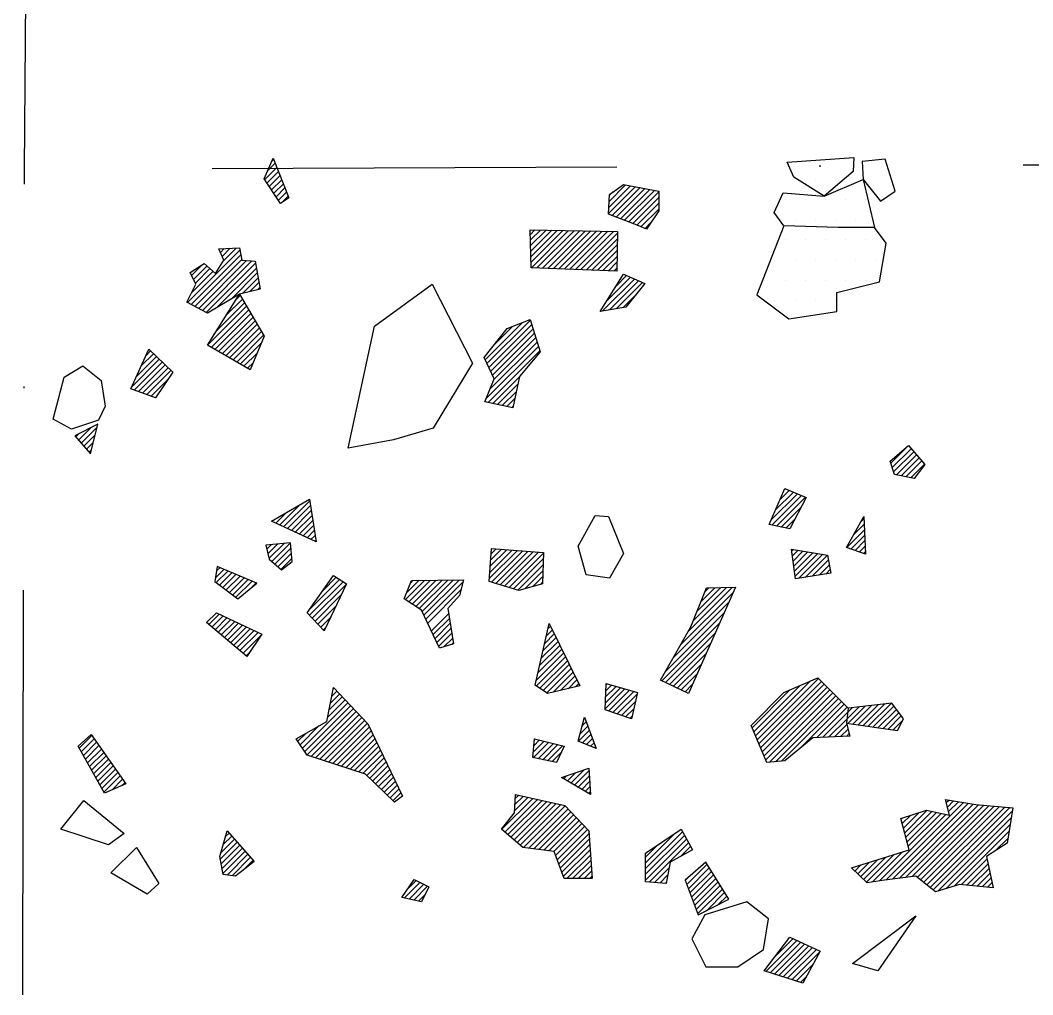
# Model space of a CAD drawing. Header units: metres. Extents: x 200 to 338, y -1902 to -1600.
# Drawn here: x 199.6 to 262.2, y -1900.4 to -1840.2 of the extents above; entities that cross this region are included whole.
import ezdxf

# ---------------------------------------------------------------- set-up
doc = ezdxf.new("R2010")
doc.units = ezdxf.units.M
doc.header["$LTSCALE"] = 25
doc.header["$MEASUREMENT"] = 0
doc.linetypes.add('STRICHPUNKTX2', pattern=[2, 1, -0.5, 0, -0.5])
doc.layers.get('0').update_dxf_attribs({"linetype": 'CONTINUOUS'})
for name, color, linetype in [('GRABUNGSGRENZE', 3, 'STRICHPUNKTX2'), ('KNOCHEN', 2, 'CONTINUOUS'), ('KNOCHENSCHRAFF', 2, 'CONTINUOUS'), ('STEINE', 4, 'CONTINUOUS'), ('STEINESCHRAFF', 4, 'CONTINUOUS')]:
    doc.layers.add(name, color=color, linetype=linetype)

# ---------------------------------------------------------------- blocks, each defined once
blk = doc.blocks.new('*X7')
at = {"color": 0}
for p, q in [((248.83, -1802.486), (249.341, -1801.975)), ((248.988, -1802.682), (249.833, -1801.837)), ((249.146, -1802.878), (250.247, -1801.777)), ((249.303, -1803.074), (250.381, -1801.996)), ((248.673, -1802.291), (248.85, -1802.114)), ((249.461, -1803.27), (250.516, -1802.215)), ((249.619, -1803.466), (250.65, -1802.434)), ((249.776, -1803.662), (250.785, -1802.653)), ((249.934, -1803.858), (250.919, -1802.872)), ((250.092, -1804.054), (251.054, -1803.091)), ((250.249, -1804.249), (251.188, -1803.311)), ((250.472, -1804.38), (251.323, -1803.53)), ((250.705, -1804.501), (251.457, -1803.749)), ((272.57, -1806.324), (275.02, -1803.874)), ((272.737, -1806.511), (275.352, -1803.896)), ((272.904, -1806.697), (275.667, -1803.934)), ((250.937, -1804.623), (251.592, -1803.968)), ((251.169, -1804.744), (251.786, -1804.127)), ((251.401, -1804.865), (251.98, -1804.286)), ((251.633, -1804.987), (252.175, -1804.445)), ((262.525, -1805.408), (263.806, -1804.127)), ((262.603, -1805.684), (264.078, -1804.209)), ((262.631, -1804.949), (263.394, -1804.186)), ((262.737, -1804.489), (262.981, -1804.245)), ((262.809, -1805.832), (264.331, -1804.31)), ((263.014, -1805.98), (264.583, -1804.411)), ((263.219, -1806.129), (264.836, -1804.512)), ((272.403, -1806.138), (274.174, -1804.367)), ((273.349, -1806.605), (275.749, -1804.206)), ((273.958, -1806.35), (275.831, -1804.478)), ((251.866, -1805.108), (252.369, -1804.604)), ((252.098, -1805.229), (252.564, -1804.763)), ((252.33, -1805.351), (252.662, -1805.018)), ((263.483, -1806.218), (265.088, -1804.613)), ((272.236, -1805.951), (273.03, -1805.157)), ((274.567, -1806.094), (275.912, -1804.75)), ((275.176, -1805.839), (275.994, -1805.021)), ((275.785, -1805.584), (276.075, -1805.293)), ((251.002, -1807.74), (251.323, -1807.418)), ((251.042, -1808.053), (251.998, -1807.097)), ((251.082, -1808.366), (252.271, -1807.178)), ((251.123, -1808.679), (252.51, -1807.292)), ((251.163, -1808.992), (252.75, -1807.406)), ((251.765, -1808.744), (252.99, -1807.52)), ((265.537, -1807.346), (265.558, -1807.325)), ((265.565, -1807.672), (265.925, -1807.312)), ((265.592, -1807.998), (266.291, -1807.299)), ((265.62, -1808.324), (266.658, -1807.286)), ((265.647, -1808.65), (266.987, -1807.311)), ((265.675, -1808.976), (267.136, -1807.515)), ((252.478, -1808.385), (253.159, -1807.703)), ((252.848, -1808.368), (253.248, -1807.969)), ((253.218, -1808.351), (253.336, -1808.234)), ((265.702, -1809.302), (267.286, -1807.719)), ((265.73, -1809.628), (267.436, -1807.922)), ((265.758, -1809.954), (267.586, -1808.126)), ((265.47, -1811.656), (268.185, -1808.941)), ((265.785, -1810.28), (267.736, -1808.33)), ((265.813, -1810.606), (267.885, -1808.534)), ((265.84, -1810.932), (268.035, -1808.737)), ((275.725, -1811.301), (278.398, -1808.628)), ((275.78, -1811.599), (278.796, -1808.584)), ((276.028, -1811.705), (279.107, -1808.625)), ((276.781, -1809.891), (278, -1808.672)), ((252.87, -1811.882), (255.536, -1809.216)), ((253.01, -1811.388), (255.108, -1809.291)), ((253.112, -1811.993), (255.881, -1809.224)), ((253.355, -1812.104), (255.945, -1809.514)), ((265.091, -1812.388), (268.335, -1809.145)), ((265.333, -1812.5), (268.485, -1809.349)), ((265.598, -1812.589), (268.635, -1809.552)), ((276.277, -1811.81), (279.02, -1809.066)), ((276.525, -1811.915), (278.933, -1809.506)), ((253.597, -1812.215), (256.01, -1809.803)), ((253.84, -1812.326), (256.074, -1810.092)), ((265.863, -1812.677), (268.784, -1809.756)), ((266.128, -1812.765), (268.934, -1809.96)), ((267.432, -1811.816), (269.084, -1810.163)), ((276.774, -1812.02), (278.846, -1809.947)), ((254.073, -1812.447), (256.138, -1810.381)), ((254.268, -1812.605), (256.203, -1810.671)), ((267.828, -1811.773), (269.234, -1810.367)), ((268.224, -1811.731), (269.384, -1810.571)), ((277.022, -1812.125), (278.759, -1810.388)), ((277.27, -1812.23), (278.672, -1810.828)), ((254.463, -1812.764), (256.267, -1810.96)), ((254.658, -1812.922), (256.331, -1811.249)), ((277.519, -1812.335), (278.585, -1811.269)), ((254.857, -1813.077), (256.395, -1811.538)), ((255.226, -1813.061), (256.46, -1811.828)), ((255.595, -1813.046), (256.588, -1812.052)), ((267.281, -1815.502), (270.863, -1811.92)), ((267.469, -1815.667), (271.205, -1811.931)), ((267.674, -1815.816), (271.548, -1811.943)), ((267.879, -1815.965), (271.89, -1811.954)), ((269.716, -1812.714), (270.52, -1811.909)), ((277.767, -1812.44), (278.498, -1811.709)), ((255.964, -1813.031), (256.741, -1812.253)), ((256.333, -1813.015), (256.894, -1812.454)), ((256.702, -1813), (257.047, -1812.654)), ((278.016, -1812.545), (278.411, -1812.15)), ((278.264, -1812.651), (278.324, -1812.59)), ((257.071, -1812.984), (257.2, -1812.855)), ((245.007, -1815.856), (247.286, -1813.576)), ((245.252, -1815.965), (247.571, -1813.645)), ((245.496, -1816.073), (247.793, -1813.776)), ((245.741, -1816.182), (248.016, -1813.907)), ((245.993, -1814.516), (246.95, -1813.559)), ((246.376, -1813.78), (246.614, -1813.541)), ((263.771, -1814.063), (263.918, -1813.915)), ((268.083, -1816.114), (270.854, -1813.343)), ((244.35, -1814.745), (244.87, -1814.225)), ((244.413, -1815.035), (245.091, -1814.357)), ((244.511, -1814.23), (244.649, -1814.092)), ((244.539, -1815.263), (245.312, -1814.49)), ((245.986, -1816.291), (248.239, -1814.038)), ((246.219, -1816.412), (248.461, -1814.169)), ((246.373, -1816.611), (248.684, -1814.3)), ((246.528, -1816.81), (248.906, -1814.431)), ((246.683, -1817.008), (249.129, -1814.562)), ((263.801, -1814.386), (264.226, -1813.961)), ((263.831, -1814.709), (264.534, -1814.006)), ((263.861, -1815.032), (264.842, -1814.052)), ((263.892, -1815.356), (265.138, -1814.109)), ((264.256, -1815.345), (265.28, -1814.321)), ((264.963, -1814.991), (265.421, -1814.534)), ((272.057, -1816.029), (273.783, -1814.303)), ((272.155, -1816.285), (274.172, -1814.268)), ((272.391, -1816.402), (274.56, -1814.234)), ((272.627, -1816.52), (274.948, -1814.199)), ((272.906, -1816.595), (275.336, -1814.164)), ((272.976, -1814.756), (273.395, -1814.338)), ((273.243, -1816.611), (275.724, -1814.13)), ((273.58, -1816.628), (276.113, -1814.095)), ((273.917, -1816.644), (276.354, -1814.207)), ((274.254, -1816.661), (276.593, -1814.322)), ((274.591, -1816.677), (276.831, -1814.437)), ((274.928, -1816.694), (277.069, -1814.552)), ((244.666, -1815.49), (245.533, -1814.622)), ((244.792, -1815.717), (245.754, -1814.755)), ((275.265, -1816.71), (277.308, -1814.667)), ((275.603, -1816.726), (277.546, -1814.783)), ((246.837, -1817.207), (248.799, -1815.246)), ((268.288, -1816.263), (269.181, -1815.369)), ((275.94, -1816.743), (277.457, -1815.226)), ((276.277, -1816.759), (277.28, -1815.756)), ((276.367, -1818.791), (279.508, -1815.649)), ((246.941, -1817.457), (248.525, -1815.873)), ((247, -1817.752), (248.755, -1815.997)), ((247.454, -1817.651), (248.985, -1816.12)), ((248.006, -1817.453), (249.076, -1816.383)), ((276.614, -1816.776), (277.103, -1816.287)), ((276.629, -1818.882), (279.572, -1815.938)), ((276.891, -1818.973), (279.637, -1816.228)), ((248.557, -1817.255), (249.032, -1816.781)), ((264.772, -1818.011), (265.827, -1816.956)), ((264.787, -1817.643), (265.548, -1816.882)), ((264.801, -1817.275), (265.268, -1816.808)), ((264.815, -1816.908), (264.989, -1816.734)), ((264.999, -1818.137), (266.107, -1817.03)), ((276.454, -1818.35), (278.263, -1816.54)), ((277.154, -1819.065), (279.701, -1816.517)), ((277.416, -1819.156), (279.765, -1816.806)), ((277.678, -1819.247), (279.921, -1817.004)), ((260.902, -1818.699), (261.902, -1817.699)), ((260.916, -1818.332), (261.662, -1817.586)), ((260.929, -1817.965), (261.422, -1817.472)), ((260.943, -1817.598), (261.183, -1817.358)), ((265.228, -1818.262), (266.386, -1817.104)), ((265.456, -1818.387), (266.593, -1817.25)), ((265.685, -1818.512), (266.693, -1817.504)), ((276.609, -1817.842), (277.173, -1817.277)), ((277.94, -1819.338), (280.116, -1817.163)), ((278.203, -1819.429), (280.311, -1817.321)), ((278.465, -1819.521), (280.506, -1817.479)), ((278.721, -1819.618), (280.721, -1817.618)), ((254.219, -1820.079), (255.971, -1818.326)), ((260.834, -1820.535), (263.1, -1818.269)), ((260.848, -1820.168), (262.86, -1818.155)), ((260.861, -1819.8), (262.62, -1818.041)), ((260.875, -1819.433), (262.381, -1817.927)), ((260.888, -1819.066), (262.141, -1817.813)), ((265.913, -1818.637), (266.792, -1817.758)), ((266.142, -1818.762), (266.892, -1818.013)), ((266.37, -1818.887), (266.991, -1818.267)), ((278.958, -1819.735), (280.953, -1817.739)), ((279.194, -1819.852), (281.186, -1817.861)), ((279.431, -1819.969), (281.418, -1817.982)), ((279.667, -1820.086), (281.651, -1818.103)), ((279.904, -1820.203), (281.883, -1818.224)), ((253.913, -1818.617), (254.073, -1818.457)), ((253.974, -1818.91), (254.454, -1818.429)), ((254.035, -1819.202), (254.836, -1818.402)), ((254.096, -1819.494), (255.217, -1818.374)), ((254.157, -1819.787), (255.599, -1818.346)), ((254.28, -1820.371), (256.064, -1818.588)), ((254.345, -1820.66), (256.156, -1818.849)), ((260.807, -1821.269), (263.579, -1818.497)), ((260.82, -1820.902), (263.339, -1818.383)), ((261.032, -1821.398), (263.819, -1818.611)), ((261.349, -1821.434), (264.058, -1818.725)), ((266.599, -1819.012), (267.091, -1818.521)), ((266.828, -1819.137), (267.19, -1818.775)), ((280.141, -1820.32), (282.116, -1818.345)), ((280.377, -1820.437), (282.348, -1818.466)), ((280.614, -1820.554), (282.581, -1818.587)), ((280.85, -1820.671), (282.813, -1818.708)), ((281.087, -1820.788), (283.045, -1818.83)), ((281.323, -1820.905), (283.278, -1818.951)), ((254.685, -1820.674), (256.249, -1819.11)), ((255.025, -1820.687), (256.341, -1819.371)), ((261.667, -1821.47), (263.978, -1819.159)), ((267.056, -1819.263), (267.29, -1819.029)), ((267.285, -1819.388), (267.389, -1819.283)), ((281.56, -1821.022), (283.51, -1819.072)), ((281.796, -1821.139), (283.743, -1819.193)), ((282.033, -1821.256), (283.975, -1819.314)), ((282.269, -1821.373), (284.208, -1819.435)), ((282.506, -1821.49), (284.448, -1819.548)), ((255.364, -1820.701), (256.434, -1819.632)), ((255.704, -1820.715), (256.526, -1819.893)), ((256.044, -1820.729), (256.619, -1820.154)), ((261.985, -1821.506), (263.895, -1819.595)), ((262.302, -1821.541), (263.812, -1820.031)), ((282.742, -1821.607), (284.69, -1819.66)), ((282.979, -1821.724), (284.931, -1819.773)), ((283.216, -1821.841), (285.172, -1819.885)), ((283.452, -1821.958), (285.413, -1819.998)), ((283.701, -1822.063), (285.654, -1820.11)), ((245.37, -1820.796), (245.436, -1820.73)), ((256.383, -1820.743), (256.711, -1820.415)), ((256.723, -1820.757), (256.804, -1820.676)), ((262.62, -1821.577), (263.73, -1820.468)), ((283.954, -1822.164), (285.895, -1820.223)), ((284.206, -1822.265), (286.136, -1820.335)), ((284.459, -1822.366), (286.377, -1820.448)), ((284.712, -1822.467), (286.618, -1820.56)), ((284.964, -1822.568), (286.859, -1820.673)), ((285.217, -1822.669), (287.1, -1820.785)), ((245.445, -1821.075), (245.646, -1820.873)), ((245.52, -1821.353), (245.857, -1821.016)), ((245.595, -1821.631), (246.067, -1821.159)), ((245.671, -1821.91), (246.278, -1821.302)), ((245.746, -1822.188), (246.488, -1821.446)), ((262.937, -1821.613), (263.647, -1820.904)), ((263.255, -1821.649), (263.564, -1821.34)), ((285.469, -1822.77), (287.335, -1820.904)), ((285.722, -1822.871), (287.555, -1821.037)), ((285.974, -1822.972), (287.775, -1821.171)), ((286.227, -1823.073), (287.995, -1821.304)), ((286.479, -1823.174), (288.216, -1821.437)), ((245.821, -1822.466), (246.699, -1821.589)), ((245.99, -1822.65), (246.909, -1821.732)), ((246.195, -1822.799), (247.12, -1821.875)), ((246.4, -1822.948), (247.33, -1822.018)), ((286.732, -1823.275), (288.436, -1821.571)), ((286.984, -1823.376), (288.656, -1821.704)), ((287.237, -1823.477), (288.876, -1821.837)), ((287.49, -1823.578), (289.097, -1821.971)), ((246.605, -1823.096), (247.541, -1822.161)), ((246.81, -1823.245), (247.751, -1822.304)), ((247.015, -1823.393), (247.961, -1822.447)), ((247.22, -1823.542), (248.172, -1822.59)), ((267.953, -1824.729), (269.97, -1822.712)), ((272.837, -1823.028), (273.61, -1822.255)), ((272.841, -1822.67), (273.364, -1822.147)), ((273.082, -1823.136), (273.856, -1822.362)), ((273.316, -1823.256), (274.102, -1822.47)), ((273.548, -1823.377), (274.348, -1822.577)), ((273.78, -1823.499), (274.594, -1822.685)), ((247.425, -1823.691), (248.382, -1822.733)), ((247.63, -1823.839), (248.593, -1822.877)), ((247.835, -1823.988), (248.803, -1823.02)), ((248.579, -1823.597), (249.014, -1823.163)), ((267.019, -1822.836), (267.058, -1822.797)), ((267.072, -1823.135), (267.411, -1822.797)), ((267.126, -1823.435), (267.765, -1822.797)), ((267.18, -1823.735), (268.118, -1822.797)), ((267.234, -1824.035), (268.472, -1822.797)), ((267.288, -1824.334), (268.847, -1822.774)), ((267.341, -1824.634), (269.228, -1822.747)), ((267.565, -1824.764), (269.609, -1822.72)), ((268.341, -1824.695), (270.073, -1822.963)), ((268.729, -1824.66), (270.177, -1823.213)), ((274.012, -1823.62), (274.84, -1822.793)), ((274.244, -1823.742), (275.086, -1822.9)), ((274.476, -1823.863), (275.332, -1823.008)), ((274.709, -1823.984), (275.578, -1823.115)), ((274.941, -1824.106), (275.824, -1823.223)), ((275.173, -1824.227), (276.07, -1823.331)), ((269.118, -1824.626), (270.28, -1823.463)), ((275.405, -1824.349), (276.315, -1823.438)), ((275.637, -1824.47), (276.472, -1823.635)), ((253.933, -1825.668), (255.098, -1824.503)), ((253.933, -1825.314), (254.72, -1824.527)), ((253.933, -1824.961), (254.342, -1824.552)), ((253.933, -1824.607), (253.964, -1824.576)), ((254.135, -1825.819), (255.476, -1824.478)), ((254.457, -1825.851), (255.854, -1824.454)), ((254.779, -1825.883), (256.232, -1824.43)), ((255.101, -1825.914), (256.61, -1824.405)), ((255.423, -1825.946), (256.988, -1824.381)), ((269.506, -1824.591), (269.915, -1824.181)), ((275.869, -1824.591), (276.459, -1824.002)), ((276.101, -1824.713), (276.445, -1824.369)), ((255.745, -1825.978), (257.08, -1824.642)), ((256.067, -1826.009), (257.07, -1825.006)), ((271.139, -1826.847), (273.262, -1824.724)), ((271.212, -1826.42), (272.849, -1824.783)), ((271.297, -1827.042), (273.674, -1824.665)), ((271.456, -1827.237), (273.975, -1824.718)), ((271.614, -1827.433), (274.088, -1824.959)), ((271.767, -1825.511), (272.437, -1824.842)), ((271.772, -1827.628), (274.201, -1825.199)), ((276.333, -1824.834), (276.432, -1824.736)), ((256.389, -1826.041), (257.059, -1825.371)), ((256.711, -1826.072), (257.048, -1825.735)), ((271.93, -1827.823), (274.314, -1825.439)), ((272.089, -1828.018), (274.427, -1825.68)), ((257.032, -1826.104), (257.038, -1826.099)), ((261.428, -1827.366), (262.791, -1826.002)), ((261.591, -1827.556), (263.177, -1825.97)), ((261.755, -1827.746), (263.458, -1826.042)), ((261.919, -1827.935), (263.598, -1826.256)), ((272.247, -1828.214), (274.54, -1825.92)), ((272.405, -1828.409), (274.654, -1826.161)), ((272.564, -1828.604), (274.767, -1826.401)), ((262.083, -1828.125), (263.738, -1826.469)), ((262.246, -1828.315), (263.878, -1826.683)), ((262.41, -1828.505), (264.018, -1826.896)), ((272.722, -1828.799), (274.88, -1826.641)), ((272.88, -1828.995), (274.993, -1826.882)), ((261.264, -1827.176), (261.285, -1827.155)), ((262.574, -1828.695), (264.159, -1827.11)), ((262.738, -1828.884), (264.299, -1827.323)), ((262.901, -1829.074), (264.439, -1827.537)), ((273.039, -1829.19), (275.106, -1827.122)), ((273.197, -1829.385), (275.239, -1827.343)), ((273.355, -1829.58), (275.386, -1827.55)), ((263.065, -1829.264), (264.579, -1827.75)), ((263.229, -1829.454), (264.719, -1827.964)), ((263.393, -1829.644), (264.859, -1828.177)), ((273.514, -1829.776), (275.533, -1827.756)), ((273.672, -1829.971), (275.68, -1827.963)), ((273.83, -1830.166), (275.827, -1828.169)), ((252.356, -1828.66), (252.407, -1828.609)), ((252.356, -1829.013), (252.7, -1828.669)), ((252.356, -1829.367), (252.993, -1828.729)), ((252.356, -1829.72), (253.287, -1828.789)), ((252.356, -1830.074), (253.58, -1828.849)), ((252.356, -1830.427), (253.873, -1828.91)), ((262.974, -1831.123), (265.279, -1828.817)), ((263.199, -1830.545), (265.139, -1828.604)), ((263.424, -1829.966), (264.999, -1828.391)), ((273.989, -1830.361), (275.974, -1828.376)), ((274.235, -1830.469), (276.121, -1828.582)), ((274.619, -1830.438), (276.268, -1828.789)), ((252.356, -1830.781), (254.167, -1828.97)), ((252.356, -1831.134), (254.266, -1829.224)), ((262.85, -1831.6), (265.419, -1829.031)), ((263.203, -1831.6), (265.502, -1829.301)), ((275.003, -1830.408), (276.415, -1828.995)), ((275.387, -1830.377), (276.562, -1829.202)), ((275.771, -1830.347), (276.709, -1829.408)), ((252.356, -1831.488), (254.084, -1829.76)), ((263.557, -1831.6), (265.302, -1829.855)), ((276.155, -1830.316), (276.856, -1829.615)), ((276.539, -1830.286), (277.003, -1829.821)), ((276.923, -1830.255), (277.15, -1830.028)), ((252.356, -1831.842), (253.902, -1830.296)), ((252.78, -1831.771), (253.72, -1830.831)), ((263.91, -1831.6), (265.102, -1830.409)), ((253.298, -1831.606), (253.537, -1831.367)), ((264.264, -1831.6), (264.901, -1830.963)), ((264.618, -1831.6), (264.701, -1831.517)), ((273.705, -1835.24), (274.419, -1834.527)), ((273.882, -1835.417), (274.599, -1834.7)), ((274.059, -1835.594), (274.779, -1834.874)), ((274.236, -1835.771), (274.959, -1835.047)), ((274.413, -1835.948), (275.139, -1835.221)), ((292.431, -1835.253), (292.634, -1835.05)), ((292.555, -1835.483), (293.087, -1834.951)), ((292.679, -1835.713), (293.54, -1834.852)), ((292.931, -1835.814), (293.988, -1834.757)), ((293.229, -1835.87), (294.224, -1834.875)), ((293.527, -1835.926), (294.459, -1834.993)), ((293.824, -1835.981), (294.695, -1835.111)), ((274.589, -1836.124), (275.319, -1835.394)), ((274.766, -1836.301), (275.499, -1835.568)), ((275.504, -1835.917), (275.679, -1835.742)), ((279.94, -1835.37), (279.998, -1835.312)), ((280.115, -1835.549), (280.363, -1835.301)), ((280.289, -1835.728), (280.727, -1835.29)), ((280.463, -1835.907), (281.091, -1835.28)), ((280.638, -1836.086), (281.455, -1835.269)), ((280.812, -1836.265), (281.715, -1835.362)), ((280.987, -1836.445), (281.892, -1835.539)), ((281.161, -1836.624), (282.069, -1835.716)), ((294.122, -1836.037), (294.931, -1835.229)), ((294.562, -1835.951), (295.166, -1835.346)), ((295.387, -1835.479), (295.402, -1835.464)), ((281.336, -1836.803), (282.246, -1835.893)), ((281.51, -1836.982), (282.422, -1836.069)), ((282.203, -1836.642), (282.599, -1836.246)), ((282.488, -1836.711), (282.776, -1836.423)), ((281.684, -1837.161), (281.847, -1836.999)), ((282.773, -1836.779), (282.953, -1836.6)), ((283.059, -1836.848), (283.13, -1836.777)), ((279.316, -1854.025), (286.964, -1846.377)), ((286.116, -1846.872), (286.752, -1846.236)), ((279.441, -1854.253), (287.176, -1846.518)), ((279.567, -1854.482), (287.388, -1846.66)), ((279.768, -1854.634), (287.601, -1846.801)), ((280.053, -1854.702), (287.813, -1846.943)), ((270.917, -1848.636), (272.119, -1847.433)), ((271.002, -1848.197), (271.813, -1847.386)), ((271.066, -1848.84), (272.426, -1847.481)), ((271.244, -1849.016), (272.732, -1847.528)), ((271.538, -1849.075), (273.038, -1847.575)), ((271.833, -1849.134), (273.345, -1847.622)), ((272.128, -1849.193), (273.651, -1847.669)), ((272.422, -1849.252), (273.958, -1847.716)), ((280.339, -1854.77), (287.417, -1847.691)), ((272.717, -1849.311), (274.264, -1847.763)), ((273.011, -1849.37), (274.57, -1847.811)), ((273.306, -1849.429), (274.877, -1847.858)), ((273.601, -1849.487), (275.183, -1847.905)), ((273.895, -1849.546), (275.49, -1847.952)), ((274.19, -1849.605), (275.796, -1847.999)), ((274.485, -1849.664), (276.103, -1848.046)), ((274.779, -1849.723), (276.367, -1848.135)), ((289.651, -1849.347), (290.827, -1848.171)), ((289.946, -1849.406), (291.416, -1847.935)), ((290.308, -1849.397), (291.77, -1847.935)), ((290.67, -1849.389), (292.123, -1847.935)), ((291.031, -1849.381), (292.477, -1847.935)), ((291.393, -1849.373), (292.831, -1847.935)), ((291.755, -1849.364), (293.184, -1847.935)), ((292.078, -1849.394), (293.484, -1847.989)), ((292.358, -1849.468), (293.749, -1848.077)), ((292.638, -1849.542), (294.014, -1848.166)), ((292.918, -1849.615), (294.279, -1848.254)), ((293.198, -1849.689), (294.544, -1848.343)), ((275.074, -1849.782), (276.284, -1848.571)), ((289.319, -1848.972), (289.376, -1848.915)), ((289.485, -1849.159), (290.102, -1848.543)), ((293.478, -1849.763), (294.81, -1848.431)), ((293.758, -1849.836), (295.026, -1848.568)), ((294.101, -1849.847), (295.114, -1848.834)), ((269.428, -1851.185), (271.009, -1849.604)), ((269.505, -1850.754), (270.767, -1849.493)), ((269.583, -1850.323), (270.524, -1849.382)), ((269.661, -1849.892), (270.282, -1849.271)), ((269.738, -1849.461), (270.039, -1849.16)), ((275.368, -1849.841), (276.202, -1849.007)), ((275.663, -1849.9), (276.119, -1849.444)), ((279.191, -1853.797), (283.567, -1849.42)), ((280.624, -1854.838), (286.304, -1849.158)), ((294.494, -1849.808), (295.203, -1849.099)), ((294.886, -1849.768), (295.291, -1849.364)), ((269.363, -1851.604), (271.252, -1849.715)), ((269.607, -1851.713), (271.494, -1849.826)), ((269.851, -1851.823), (271.737, -1849.937)), ((270.095, -1851.932), (271.979, -1850.048)), ((270.339, -1852.042), (272.222, -1850.159)), ((275.958, -1849.959), (276.037, -1849.88)), ((295.279, -1849.729), (295.379, -1849.629)), ((270.583, -1852.151), (272.464, -1850.27)), ((270.827, -1852.261), (272.707, -1850.381)), ((271.072, -1852.37), (272.949, -1850.492)), ((271.316, -1852.479), (273.192, -1850.604)), ((271.56, -1852.589), (273.434, -1850.715)), ((271.804, -1852.698), (273.677, -1850.826)), ((278.439, -1852.427), (280.125, -1850.741)), ((278.564, -1852.656), (280.559, -1850.661)), ((278.69, -1852.884), (280.993, -1850.581)), ((278.815, -1853.112), (281.427, -1850.5)), ((278.94, -1853.34), (281.861, -1850.42)), ((279.065, -1853.569), (282.295, -1850.339)), ((280.91, -1854.906), (285.191, -1850.625)), ((272.048, -1852.808), (273.919, -1850.937)), ((272.292, -1852.917), (274.162, -1851.048)), ((272.556, -1853.007), (274.404, -1851.159)), ((272.821, -1853.095), (274.647, -1851.27)), ((273.087, -1853.183), (274.889, -1851.381)), ((278.314, -1852.199), (279.301, -1851.212)), ((273.352, -1853.272), (275.132, -1851.492)), ((273.617, -1853.36), (275.374, -1851.603)), ((273.882, -1853.449), (275.617, -1851.714)), ((274.147, -1853.537), (275.859, -1851.825)), ((274.413, -1853.625), (276.102, -1851.936)), ((274.678, -1853.714), (276.344, -1852.047)), ((281.196, -1854.974), (284.385, -1851.785)), ((274.943, -1853.802), (276.398, -1852.347)), ((281.481, -1855.042), (283.802, -1852.721)), ((275.208, -1853.89), (276.222, -1852.877)), ((275.473, -1853.979), (276.045, -1853.407)), ((275.738, -1854.067), (275.868, -1853.938)), ((281.767, -1855.11), (281.902, -1854.975)), ((279.093, -1855.663), (279.226, -1855.53)), ((279.244, -1855.865), (279.663, -1855.446)), ((279.396, -1856.067), (280.101, -1855.361)), ((279.59, -1856.226), (280.434, -1855.383)), ((279.837, -1856.332), (280.633, -1855.537)), ((280.085, -1856.439), (280.832, -1855.691)), ((280.332, -1856.545), (281.032, -1855.845)), ((280.636, -1856.594), (281.231, -1855.999)), ((281.344, -1856.24), (281.431, -1856.153))]:
    blk.add_line(p, q, dxfattribs=at)
blk = doc.blocks.new('*X11')
at = {"color": 0}
for p, q in [((215.19, -1848.855), (215.282, -1848.762)), ((214.731, -1850.021), (215.483, -1849.269)), ((214.872, -1850.233), (215.583, -1849.522)), ((214.912, -1849.486), (215.383, -1849.016)), ((215.013, -1850.446), (215.683, -1849.775)), ((215.155, -1850.658), (215.784, -1850.029)), ((215.296, -1850.87), (215.884, -1850.282)), ((215.438, -1851.082), (215.984, -1850.535)), ((215.579, -1851.294), (216.085, -1850.789)), ((215.754, -1851.473), (216.185, -1851.042)), ((231.142, -1853.409), (231.418, -1853.133)), ((231.149, -1853.755), (231.765, -1853.139)), ((231.157, -1854.101), (232.112, -1853.146)), ((231.164, -1854.447), (232.459, -1853.152)), ((231.172, -1854.793), (232.806, -1853.159)), ((231.179, -1855.139), (233.153, -1853.165)), ((231.203, -1855.469), (233.5, -1853.172)), ((231.544, -1855.482), (233.847, -1853.179)), ((231.884, -1855.495), (234.194, -1853.185)), ((232.225, -1855.508), (234.541, -1853.192)), ((232.565, -1855.521), (234.888, -1853.198)), ((232.905, -1855.534), (235.235, -1853.205)), ((233.246, -1855.547), (235.582, -1853.211)), ((233.586, -1855.561), (235.929, -1853.218)), ((233.927, -1855.574), (236.276, -1853.224)), ((234.267, -1855.587), (236.528, -1853.326)), ((234.608, -1855.6), (236.52, -1853.687)), ((209.954, -1857.626), (213.198, -1854.382)), ((211.996, -1854.524), (212.235, -1854.285)), ((212.102, -1854.771), (212.603, -1854.27)), ((212.186, -1855.041), (212.971, -1854.255)), ((234.948, -1855.613), (236.513, -1854.049)), ((235.289, -1855.626), (236.505, -1854.41)), ((210.186, -1857.747), (213.257, -1854.676)), ((210.419, -1857.868), (213.316, -1854.971)), ((210.652, -1857.989), (213.612, -1855.029)), ((210.884, -1858.11), (213.945, -1855.05)), ((211.117, -1858.231), (214.161, -1855.187)), ((235.629, -1855.639), (236.498, -1854.771)), ((235.97, -1855.652), (236.49, -1855.132)), ((210.209, -1855.957), (210.893, -1855.273)), ((210.209, -1857.018), (211.537, -1855.689)), ((210.327, -1856.192), (211.157, -1855.363)), ((210.445, -1856.428), (211.347, -1855.526)), ((211.789, -1857.913), (214.214, -1855.488)), ((212.65, -1857.405), (214.267, -1855.788)), ((236.31, -1855.665), (236.483, -1855.493)), ((213.356, -1857.053), (214.32, -1856.089)), ((213.821, -1856.941), (214.373, -1856.389)), ((214.286, -1856.83), (214.426, -1856.69)), ((211.736, -1859.38), (213.485, -1857.63)), ((212.335, -1858.427), (213.354, -1857.408)), ((212.935, -1857.474), (213.223, -1857.185)), ((211.206, -1860.263), (213.616, -1857.853)), ((211.43, -1860.393), (213.747, -1858.076)), ((211.654, -1860.522), (213.878, -1858.298)), ((211.879, -1860.651), (214.009, -1858.521)), ((212.103, -1860.781), (214.14, -1858.743)), ((212.327, -1860.91), (214.271, -1858.966)), ((228.349, -1861.152), (230.626, -1858.875)), ((228.46, -1861.394), (231.146, -1858.708)), ((228.572, -1861.636), (231.229, -1858.978)), ((212.551, -1861.039), (214.402, -1859.189)), ((212.775, -1861.169), (214.533, -1859.411)), ((228.684, -1861.877), (231.312, -1859.249)), ((228.795, -1862.119), (231.396, -1859.519)), ((228.903, -1860.244), (230.044, -1859.103)), ((213, -1861.298), (214.664, -1859.634)), ((213.224, -1861.427), (214.514, -1860.137)), ((228.646, -1862.976), (231.562, -1860.06)), ((228.875, -1862.393), (231.479, -1859.79)), ((207.1, -1861.541), (207.859, -1860.782)), ((207.399, -1860.888), (207.679, -1860.608)), ((213.448, -1861.557), (214.264, -1860.741)), ((228.418, -1863.558), (231.645, -1860.33)), ((228.527, -1863.802), (231.728, -1860.601)), ((206.502, -1862.846), (208.219, -1861.129)), ((206.672, -1863.029), (208.399, -1861.303)), ((206.801, -1862.193), (208.039, -1860.956)), ((206.931, -1863.124), (208.578, -1861.477)), ((213.672, -1861.686), (214.013, -1861.345)), ((207.189, -1863.219), (208.758, -1861.65)), ((207.448, -1863.314), (208.938, -1861.824)), ((207.707, -1863.409), (208.768, -1862.348)), ((228.82, -1863.863), (230.468, -1862.214)), ((229.113, -1863.923), (230.374, -1862.662)), ((229.406, -1863.983), (230.28, -1863.11)), ((207.966, -1863.504), (208.026, -1863.444)), ((229.699, -1864.044), (230.185, -1863.558)), ((229.993, -1864.104), (230.091, -1864.006)), ((203.064, -1865.931), (203.294, -1865.7)), ((203.227, -1866.121), (204.001, -1865.347)), ((203.391, -1866.31), (204.371, -1865.331)), ((203.555, -1866.5), (204.253, -1865.802)), ((203.719, -1866.69), (204.135, -1866.274)), ((203.883, -1866.879), (204.017, -1866.745)), ((215.653, -1871.372), (216.915, -1870.11)), ((215.895, -1871.484), (217.513, -1869.867)), ((216.137, -1871.596), (217.56, -1870.173)), ((215.412, -1871.261), (216.059, -1870.613)), ((216.378, -1871.708), (217.607, -1870.479)), ((216.62, -1871.82), (217.654, -1870.786)), ((215.17, -1871.149), (215.203, -1871.115)), ((216.862, -1871.932), (217.701, -1871.092)), ((217.103, -1872.044), (217.748, -1871.399)), ((217.345, -1872.156), (217.796, -1871.705)), ((217.587, -1872.267), (217.843, -1872.011)), ((214.86, -1872.872), (215.149, -1872.584)), ((214.928, -1873.159), (215.542, -1872.544)), ((214.995, -1873.445), (215.935, -1872.505)), ((215.168, -1873.626), (216.327, -1872.466)), ((217.828, -1872.379), (217.89, -1872.318)), ((215.357, -1873.79), (216.356, -1872.791)), ((215.547, -1873.954), (216.384, -1873.117)), ((228.604, -1874.685), (230.341, -1872.948)), ((228.633, -1874.302), (230.013, -1872.922)), ((228.662, -1873.92), (229.686, -1872.896)), ((228.69, -1873.538), (229.358, -1872.87)), ((228.719, -1873.156), (229.031, -1872.844)), ((228.74, -1874.903), (230.668, -1872.974)), ((229.011, -1874.985), (230.996, -1873)), ((229.282, -1875.068), (231.324, -1873.026)), ((229.553, -1875.151), (231.651, -1873.052)), ((229.823, -1875.234), (231.949, -1873.108)), ((215.736, -1874.118), (216.412, -1873.442)), ((230.094, -1875.316), (231.94, -1873.471)), ((230.365, -1875.399), (231.93, -1873.834)), ((211.682, -1874.636), (212.207, -1874.112)), ((211.742, -1874.93), (212.456, -1874.216)), ((211.753, -1874.212), (211.957, -1874.008)), ((211.944, -1875.082), (212.706, -1874.32)), ((212.146, -1875.233), (212.955, -1874.424)), ((212.348, -1875.385), (213.205, -1874.528)), ((218.313, -1875.43), (219.139, -1874.604)), ((230.806, -1875.311), (231.921, -1874.197)), ((231.294, -1875.177), (231.911, -1874.56)), ((212.55, -1875.536), (213.455, -1874.632)), ((212.752, -1875.688), (213.704, -1874.736)), ((212.954, -1875.839), (213.954, -1874.84)), ((213.935, -1875.212), (214.203, -1874.944)), ((217.443, -1876.654), (219.356, -1874.74)), ((217.498, -1876.952), (219.574, -1874.876)), ((217.671, -1877.133), (219.782, -1875.022)), ((223.424, -1875.976), (224.606, -1874.794)), ((223.509, -1875.538), (224.247, -1874.799)), ((223.637, -1876.117), (224.966, -1874.788)), ((223.754, -1874.939), (223.888, -1874.805)), ((223.849, -1876.258), (225.325, -1874.782)), ((224.061, -1876.4), (225.684, -1874.777)), ((224.273, -1876.541), (226.043, -1874.771)), ((224.454, -1876.713), (226.403, -1874.765)), ((224.569, -1876.952), (226.762, -1874.759)), ((224.683, -1877.192), (226.976, -1874.899)), ((231.783, -1875.042), (231.902, -1874.923)), ((217.844, -1877.314), (219.464, -1875.693)), ((224.798, -1877.431), (226.85, -1875.378)), ((218.016, -1877.495), (219.146, -1876.365)), ((211.275, -1877.518), (211.92, -1876.873)), ((211.468, -1877.679), (212.16, -1876.987)), ((211.66, -1877.84), (212.4, -1877.1)), ((218.189, -1877.675), (218.828, -1877.037)), ((225.026, -1877.909), (226.096, -1876.839)), ((211.853, -1878.001), (212.64, -1877.214)), ((212.045, -1878.162), (212.881, -1877.327)), ((212.238, -1878.323), (213.121, -1877.441)), ((212.43, -1878.484), (213.361, -1877.554)), ((212.623, -1878.646), (213.601, -1877.668)), ((218.362, -1877.856), (218.51, -1877.708)), ((225.141, -1878.148), (226.146, -1877.143)), ((225.255, -1878.387), (226.195, -1877.447)), ((225.37, -1878.627), (226.245, -1877.751)), ((232.234, -1877.773), (232.388, -1877.619)), ((212.815, -1878.807), (213.841, -1877.781)), ((213.008, -1878.968), (214.081, -1877.895)), ((213.2, -1879.129), (214.321, -1878.008)), ((213.393, -1879.29), (214.503, -1878.18)), ((225.484, -1878.866), (226.294, -1878.055)), ((225.801, -1878.902), (226.344, -1878.359)), ((231.923, -1879.144), (232.735, -1878.332)), ((232.027, -1878.687), (232.619, -1878.095)), ((232.13, -1878.23), (232.503, -1877.857)), ((226.302, -1878.755), (226.393, -1878.663)), ((231.716, -1880.059), (232.966, -1878.808)), ((231.819, -1879.601), (232.851, -1878.57)), ((213.585, -1879.451), (213.796, -1879.241)), ((231.509, -1880.973), (233.198, -1879.283)), ((231.516, -1881.319), (233.314, -1879.521)), ((231.612, -1880.516), (233.082, -1879.046)), ((231.728, -1881.46), (233.43, -1879.759)), ((231.94, -1881.602), (233.545, -1879.997)), ((232.153, -1881.743), (233.661, -1880.235)), ((232.551, -1881.698), (233.777, -1880.472)), ((233.011, -1881.592), (233.893, -1880.71)), ((218.958, -1881.503), (219.005, -1881.455)), ((233.47, -1881.486), (234.008, -1880.948)), ((233.93, -1881.38), (234.124, -1881.186)), ((218.701, -1882.821), (219.523, -1881.998)), ((218.787, -1882.381), (219.351, -1881.817)), ((218.872, -1881.942), (219.178, -1881.636)), ((217.065, -1885.164), (219.869, -1882.36)), ((217.204, -1885.378), (220.041, -1882.541)), ((217.343, -1885.592), (220.214, -1882.722)), ((218.615, -1883.26), (219.696, -1882.179)), ((217.609, -1885.68), (220.387, -1882.902)), ((217.876, -1885.767), (220.559, -1883.083)), ((218.143, -1885.853), (220.732, -1883.264)), ((216.926, -1884.949), (218.103, -1883.772)), ((218.41, -1885.94), (220.905, -1883.445)), ((218.677, -1886.026), (221.077, -1883.626)), ((218.944, -1886.113), (221.203, -1883.854)), ((203.272, -1885.168), (204.055, -1884.385)), ((203.399, -1885.394), (204.201, -1884.593)), ((216.786, -1884.735), (217.286, -1884.236)), ((219.211, -1886.199), (221.317, -1884.093)), ((219.478, -1886.286), (221.431, -1884.333)), ((219.745, -1886.372), (221.546, -1884.572)), ((231.386, -1884.631), (231.43, -1884.587)), ((203.526, -1885.621), (204.346, -1884.801)), ((203.654, -1885.847), (204.492, -1885.008)), ((203.781, -1886.073), (204.638, -1885.216)), ((220.012, -1886.459), (221.66, -1884.811)), ((220.279, -1886.545), (221.774, -1885.05)), ((231.319, -1885.405), (231.996, -1884.728)), ((231.323, -1885.754), (232.279, -1884.799)), ((231.352, -1885.018), (231.713, -1884.658)), ((231.616, -1885.815), (232.562, -1884.87)), ((231.909, -1885.876), (232.844, -1884.94)), ((232.202, -1885.936), (233.127, -1885.011)), ((203.908, -1886.3), (204.783, -1885.424)), ((204.035, -1886.526), (204.929, -1885.632)), ((204.162, -1886.753), (205.074, -1885.84)), ((220.546, -1886.632), (221.888, -1885.29)), ((220.813, -1886.718), (222.003, -1885.529)), ((221.04, -1886.845), (222.117, -1885.768)), ((232.495, -1885.997), (233.031, -1885.461)), ((204.289, -1886.979), (205.22, -1886.048)), ((204.416, -1887.206), (205.366, -1886.256)), ((204.543, -1887.432), (205.511, -1886.464)), ((221.22, -1887.019), (222.231, -1886.008)), ((221.399, -1887.193), (222.345, -1886.247)), ((221.578, -1887.368), (222.46, -1886.486)), ((204.671, -1887.658), (205.657, -1886.672)), ((204.798, -1887.885), (205.802, -1886.88)), ((205.3, -1887.736), (205.948, -1887.088)), ((221.758, -1887.542), (222.574, -1886.726)), ((221.937, -1887.716), (222.688, -1886.965)), ((205.913, -1887.477), (206.093, -1887.296)), ((222.116, -1887.89), (222.802, -1887.204)), ((222.296, -1888.064), (222.916, -1887.444)), ((222.475, -1888.239), (223.031, -1887.683)), ((222.654, -1888.413), (223.145, -1887.922)), ((229.367, -1890.185), (231.285, -1888.268)), ((229.559, -1890.347), (231.575, -1888.331)), ((230.176, -1889.023), (230.994, -1888.205)), ((230.192, -1888.653), (230.703, -1888.142)), ((230.209, -1888.283), (230.413, -1888.079)), ((229.75, -1890.509), (231.866, -1888.394)), ((229.942, -1890.671), (232.156, -1888.457)), ((230.134, -1890.833), (232.447, -1888.52)), ((230.325, -1890.995), (232.738, -1888.583)), ((230.517, -1891.157), (233.028, -1888.646)), ((230.727, -1891.301), (233.3, -1888.727)), ((231.039, -1891.342), (233.471, -1888.91)), ((231.352, -1891.383), (233.642, -1889.093)), ((231.664, -1891.424), (233.813, -1889.275)), ((231.977, -1891.465), (233.984, -1889.458)), ((232.289, -1891.506), (234.155, -1889.641)), ((232.601, -1891.547), (234.326, -1889.823)), ((232.703, -1891.799), (234.496, -1890.006)), ((232.798, -1892.058), (234.667, -1890.189)), ((212.018, -1891.625), (212.86, -1890.783)), ((212.163, -1891.127), (212.693, -1890.596)), ((212.307, -1890.628), (212.527, -1890.409)), ((232.892, -1892.318), (234.761, -1890.448)), ((232.986, -1892.577), (234.784, -1890.779)), ((211.981, -1892.016), (213.027, -1890.969)), ((212.035, -1892.315), (213.193, -1891.156)), ((212.089, -1892.614), (213.36, -1891.343)), ((233.08, -1892.836), (234.807, -1891.11)), ((233.175, -1893.095), (234.83, -1891.44)), ((212.144, -1892.913), (213.527, -1891.53)), ((212.403, -1893.007), (213.693, -1891.717)), ((212.715, -1893.049), (213.86, -1891.904)), ((213.486, -1892.631), (214.027, -1892.091)), ((233.396, -1893.228), (234.853, -1891.771)), ((233.749, -1893.228), (234.875, -1892.102)), ((234.103, -1893.228), (234.898, -1892.432)), ((234.456, -1893.228), (234.921, -1892.763)), ((223.552, -1893.879), (224.088, -1893.343)), ((234.81, -1893.228), (234.944, -1893.094)), ((223.354, -1894.431), (224.324, -1893.461)), ((223.646, -1894.492), (224.56, -1893.579)), ((223.939, -1894.553), (224.796, -1893.696)), ((224.231, -1894.614), (224.646, -1894.2))]:
    blk.add_line(p, q, dxfattribs=at)
blk = doc.blocks.new('*X12')
at = {"color": 0}
for p, q in [((235.972, -1852.115), (237.621, -1850.465)), ((235.987, -1851.746), (237.323, -1850.41)), ((236.003, -1851.377), (237.025, -1850.354)), ((236.018, -1851.008), (236.245, -1850.781)), ((236.194, -1852.245), (237.919, -1850.521)), ((236.451, -1852.342), (238.217, -1850.576)), ((236.708, -1852.439), (238.515, -1850.632)), ((236.964, -1852.537), (238.814, -1850.687)), ((237.221, -1852.634), (239.074, -1850.78)), ((237.477, -1852.731), (239.074, -1851.134)), ((237.734, -1852.828), (239.074, -1851.487)), ((237.984, -1852.931), (239.074, -1851.841)), ((238.229, -1853.04), (238.566, -1852.703)), ((235.6, -1858.143), (237.576, -1856.167)), ((235.851, -1857.538), (237.328, -1856.062)), ((236.022, -1858.075), (237.824, -1856.272)), ((236.434, -1856.603), (237.079, -1855.957)), ((236.443, -1858.007), (238.073, -1856.377)), ((236.865, -1857.939), (237.597, -1857.207)), ((253.414, -1867.553), (254.5, -1866.467)), ((253.498, -1867.822), (254.664, -1866.656)), ((253.582, -1868.092), (254.829, -1866.845)), ((253.759, -1868.268), (254.993, -1867.034)), ((254.052, -1868.329), (255.158, -1867.223)), ((254.345, -1868.39), (255.322, -1867.412)), ((254.637, -1868.451), (255.487, -1867.601)), ((246.016, -1871.061), (247.641, -1869.436)), ((246.054, -1871.377), (247.89, -1869.542)), ((246.285, -1870.439), (247.393, -1869.331)), ((246.554, -1869.817), (247.144, -1869.226)), ((246.822, -1869.195), (246.896, -1869.121)), ((246.348, -1871.436), (248.138, -1869.647)), ((246.643, -1871.495), (247.863, -1870.275)), ((246.938, -1871.554), (247.47, -1871.022)), ((251.121, -1871.967), (251.767, -1871.321)), ((251.558, -1871.176), (251.752, -1870.982)), ((250.685, -1872.757), (251.782, -1871.66)), ((250.935, -1872.86), (251.797, -1871.999)), ((251.198, -1872.951), (251.811, -1872.337)), ((251.46, -1873.042), (251.826, -1872.676)), ((247.282, -1872.977), (247.371, -1872.888)), ((247.326, -1873.288), (247.676, -1872.937)), ((247.369, -1873.598), (247.981, -1872.986)), ((247.412, -1873.909), (248.286, -1873.034)), ((247.455, -1874.219), (248.591, -1873.083)), ((247.498, -1874.529), (248.896, -1873.131)), ((247.707, -1874.674), (249.201, -1873.18)), ((248.129, -1874.605), (249.506, -1873.228)), ((251.722, -1873.134), (251.841, -1873.015)), ((248.552, -1874.536), (249.561, -1873.527)), ((248.974, -1874.468), (249.616, -1873.826)), ((249.396, -1874.399), (249.67, -1874.125)), ((240.887, -1877.958), (243.627, -1875.218)), ((241.211, -1877.281), (243.263, -1875.229)), ((241.451, -1876.687), (242.899, -1875.239)), ((241.691, -1876.094), (242.535, -1875.249)), ((240.42, -1878.779), (243.666, -1875.533)), ((241.931, -1875.501), (242.171, -1875.26)), ((239.953, -1879.599), (243.386, -1876.166)), ((239.486, -1880.42), (243.106, -1876.8)), ((239.258, -1881.002), (242.826, -1877.433)), ((239.498, -1881.115), (242.547, -1878.067)), ((239.739, -1881.228), (242.267, -1878.7)), ((239.979, -1881.341), (241.987, -1879.333)), ((240.22, -1881.454), (241.707, -1879.967)), ((240.46, -1881.567), (241.427, -1880.6)), ((245.151, -1884.654), (248.946, -1880.86)), ((235.769, -1882.723), (236.986, -1881.505)), ((235.781, -1882.358), (236.712, -1881.426)), ((235.792, -1881.993), (236.438, -1881.347)), ((235.804, -1881.628), (236.164, -1881.267)), ((235.815, -1881.263), (235.89, -1881.188)), ((240.7, -1881.681), (241.147, -1881.234)), ((244.941, -1884.157), (247.811, -1881.287)), ((245.046, -1884.406), (248.442, -1881.01)), ((245.256, -1884.903), (249.122, -1881.037)), ((245.361, -1885.152), (249.299, -1881.213)), ((245.466, -1885.4), (249.476, -1881.39)), ((235.977, -1882.868), (237.261, -1881.585)), ((236.241, -1882.958), (237.535, -1881.664)), ((236.504, -1883.049), (237.731, -1881.821)), ((244.836, -1883.909), (247.181, -1881.564)), ((245.571, -1885.649), (249.653, -1881.567)), ((245.676, -1885.897), (249.83, -1881.744)), ((245.888, -1886.039), (250.006, -1881.921)), ((246.277, -1886.004), (250.183, -1882.097)), ((236.767, -1883.139), (237.632, -1882.274)), ((237.03, -1883.23), (237.533, -1882.727)), ((246.666, -1885.968), (250.36, -1882.274)), ((247.859, -1885.129), (250.537, -1882.451)), ((248.826, -1884.515), (250.714, -1882.628)), ((234.481, -1883.304), (234.505, -1883.28)), ((237.293, -1883.32), (237.434, -1883.179)), ((249.196, -1884.499), (250.752, -1882.943)), ((249.566, -1884.482), (250.708, -1883.341)), ((234.212, -1884.28), (234.695, -1883.797)), ((234.346, -1883.792), (234.6, -1883.539)), ((249.936, -1884.466), (250.701, -1883.701)), ((250.306, -1884.449), (250.771, -1883.984)), ((234.108, -1884.738), (234.79, -1884.055)), ((234.359, -1884.84), (234.885, -1884.314)), ((234.61, -1884.943), (234.981, -1884.572)), ((250.676, -1884.433), (250.842, -1884.267)), ((234.861, -1885.046), (235.076, -1884.83)), ((235.111, -1885.148), (235.171, -1885.089)), ((233.65, -1887.317), (234.462, -1886.505)), ((233.208, -1887.052), (233.401, -1886.858)), ((233.429, -1887.184), (233.932, -1886.681)), ((233.871, -1887.449), (234.759, -1886.561)), ((234.092, -1887.582), (234.78, -1886.894)), ((234.313, -1887.714), (234.801, -1887.227)), ((234.534, -1887.847), (234.821, -1887.56)), ((234.755, -1887.98), (234.842, -1887.892)), ((256.834, -1888.528), (256.987, -1888.375)), ((253.105, -1893.318), (257.9, -1888.523)), ((253.512, -1893.264), (258.204, -1888.572)), ((253.919, -1893.211), (258.508, -1888.622)), ((254.267, -1890.388), (255.645, -1889.01)), ((254.326, -1893.157), (258.822, -1888.661)), ((254.733, -1893.104), (259.147, -1888.69)), ((255.044, -1893.147), (259.472, -1888.719)), ((255.241, -1893.303), (259.796, -1888.748)), ((255.438, -1893.459), (260.121, -1888.777)), ((255.636, -1893.615), (260.446, -1888.805)), ((255.833, -1893.772), (260.77, -1888.834)), ((256.907, -1888.808), (257.291, -1888.424)), ((256.981, -1889.088), (257.595, -1888.474)), ((252.693, -1893.376), (256.809, -1889.26)), ((254.046, -1889.548), (254.103, -1889.491)), ((254.12, -1889.828), (254.625, -1889.323)), ((254.193, -1890.108), (255.147, -1889.154)), ((254.341, -1890.668), (255.936, -1889.073)), ((254.414, -1890.948), (256.227, -1889.135)), ((254.488, -1891.228), (256.518, -1889.197)), ((256.03, -1893.928), (260.928, -1889.03)), ((256.313, -1893.998), (260.86, -1889.452)), ((256.826, -1893.839), (260.791, -1889.874)), ((238.261, -1892.605), (240.536, -1890.33)), ((238.261, -1892.252), (240.108, -1890.404)), ((238.261, -1892.959), (240.663, -1890.557)), ((238.261, -1893.312), (240.79, -1890.783)), ((257.339, -1893.68), (260.722, -1890.297)), ((259.857, -1891.516), (260.653, -1890.719)), ((238.261, -1891.898), (239.022, -1891.137)), ((238.478, -1893.449), (240.917, -1891.01)), ((240.424, -1891.857), (241.044, -1891.237)), ((251.551, -1893.104), (252.596, -1892.059)), ((251.733, -1893.276), (253.111, -1891.897)), ((251.914, -1893.448), (253.627, -1891.735)), ((252.281, -1893.435), (254.142, -1891.573)), ((257.776, -1893.596), (259.362, -1892.01)), ((238.805, -1893.475), (239.72, -1892.56)), ((240.805, -1893.597), (242.059, -1892.343)), ((240.903, -1893.853), (242.194, -1892.561)), ((251.006, -1892.588), (251.049, -1892.545)), ((251.188, -1892.76), (251.564, -1892.383)), ((251.369, -1892.932), (252.08, -1892.221)), ((258.098, -1893.627), (259.424, -1892.302)), ((258.421, -1893.659), (259.485, -1892.594)), ((239.133, -1893.501), (239.636, -1892.998)), ((240.708, -1893.34), (240.828, -1893.22)), ((241, -1894.109), (242.33, -1892.779)), ((241.098, -1894.365), (242.466, -1892.997)), ((241.195, -1894.621), (242.601, -1893.215)), ((258.743, -1893.69), (259.547, -1892.886)), ((259.065, -1893.722), (259.608, -1893.179)), ((239.46, -1893.527), (239.552, -1893.436)), ((241.293, -1894.877), (242.737, -1893.433)), ((241.391, -1895.133), (242.872, -1893.651)), ((241.488, -1895.389), (243.008, -1893.869)), ((259.387, -1893.753), (259.67, -1893.471)), ((259.709, -1893.785), (259.731, -1893.763)), ((242.022, -1895.208), (243.144, -1894.087)), ((242.749, -1894.835), (243.279, -1894.305)), ((245.694, -1898.961), (247.61, -1897.045)), ((246.256, -1898.045), (247.368, -1896.933)), ((245.962, -1899.046), (247.852, -1897.156)), ((246.23, -1899.132), (248.095, -1897.267)), ((246.498, -1899.217), (248.337, -1897.379)), ((246.766, -1899.303), (248.579, -1897.49)), ((247.034, -1899.388), (248.822, -1897.601)), ((247.302, -1899.474), (249.025, -1897.751)), ((247.57, -1899.56), (248.613, -1898.517)), ((247.838, -1899.645), (248.201, -1899.283))]:
    blk.add_line(p, q, dxfattribs=at)
blk = doc.blocks.new('*X13')
at = {"color": 0}
for p, q in [((250.708, -1883.341), (251.428, -1882.62)), ((250.752, -1882.943), (251.029, -1882.665)), ((250.778, -1883.624), (251.827, -1882.575)), ((251.086, -1883.669), (252.226, -1882.53)), ((251.395, -1883.714), (252.624, -1882.485)), ((251.704, -1883.759), (253.023, -1882.44)), ((252.013, -1883.803), (253.422, -1882.394)), ((252.321, -1883.848), (253.606, -1882.564)), ((252.63, -1883.893), (253.756, -1882.767)), ((252.939, -1883.938), (253.906, -1882.971)), ((253.248, -1883.983), (254.056, -1883.174)), ((253.556, -1884.027), (254.149, -1883.435))]:
    blk.add_line(p, q, dxfattribs=at)
blk = doc.blocks.new('*X14')
at = {"color": 0}
for p, q in [((250.625, -1848.75), (250.625, -1848.75)), ((248.75, -1850), (248.75, -1850)), ((250, -1850), (250, -1850)), ((246.875, -1851.25), (246.875, -1851.25)), ((248.125, -1851.25), (248.125, -1851.25)), ((249.375, -1851.25), (249.375, -1851.25)), ((250.625, -1851.25), (250.625, -1851.25)), ((251.875, -1851.25), (251.875, -1851.25)), ((247.5, -1852.5), (247.5, -1852.5)), ((248.75, -1852.5), (248.75, -1852.5)), ((250, -1852.5), (250, -1852.5)), ((251.25, -1852.5), (251.25, -1852.5)), ((246.875, -1853.75), (246.875, -1853.75)), ((248.125, -1853.75), (248.125, -1853.75)), ((249.375, -1853.75), (249.375, -1853.75)), ((250.625, -1853.75), (250.625, -1853.75)), ((251.875, -1853.75), (251.875, -1853.75)), ((246.25, -1855), (246.25, -1855)), ((247.5, -1855), (247.5, -1855)), ((248.75, -1855), (248.75, -1855)), ((250, -1855), (250, -1855)), ((251.25, -1855), (251.25, -1855)), ((252.5, -1855), (252.5, -1855)), ((245.625, -1856.25), (245.625, -1856.25)), ((246.875, -1856.25), (246.875, -1856.25)), ((248.125, -1856.25), (248.125, -1856.25)), ((249.375, -1856.25), (249.375, -1856.25)), ((250.625, -1856.25), (250.625, -1856.25)), ((251.875, -1856.25), (251.875, -1856.25)), ((246.25, -1857.5), (246.25, -1857.5)), ((247.5, -1857.5), (247.5, -1857.5)), ((248.75, -1857.5), (248.75, -1857.5)), ((250, -1857.5), (250, -1857.5)), ((254.375, -1896.25), (254.375, -1896.25)), ((252.5, -1897.5), (252.5, -1897.5))]:
    blk.add_line(p, q, dxfattribs=at)

msp = doc.modelspace()

# ---------------------------------------------------------------- linework, layer by layer
at = {"layer": 'GRABUNGSGRENZE', "flags": 128}
msp.add_lwpolyline([(199.789, -1900.404), (199.889, -1849.413), (200.042, -1831.806), (199.629, -1600.26)], dxfattribs=at)
at = {"layer": 'GRABUNGSGRENZE'}
msp.add_lwpolyline([(336.68, -1848.799), (199.889, -1849.413)], dxfattribs=at)
at = {"layer": 'KNOCHEN'}
for points in [[(215.716, -1851.499), (214.698, -1849.973), (215.258, -1848.7), (216.225, -1851.143), (215.716, -1851.499)], [(237.853, -1852.873), (235.97, -1852.16), (236.021, -1850.939), (236.886, -1850.328), (239.074, -1850.735), (239.074, -1851.957), (238.311, -1853.076), (237.853, -1852.873)], [(231.186, -1855.468), (231.135, -1853.127), (236.53, -1853.229), (236.479, -1855.672), (231.186, -1855.468)], [(213.172, -1857.097), (211.187, -1858.268), (209.915, -1857.606), (210.475, -1856.487), (210.118, -1855.774), (210.983, -1855.214), (211.696, -1855.825), (212.205, -1855.011), (211.899, -1854.298), (213.172, -1854.247), (213.324, -1855.011), (214.139, -1855.062), (214.444, -1856.792), (213.172, -1857.097)], [(235.461, -1858.165), (236.886, -1855.875), (238.209, -1856.435), (237.039, -1857.911), (235.461, -1858.165)], [(211.187, -1860.252), (213.172, -1857.097), (214.698, -1859.693), (213.833, -1861.779), (211.187, -1860.252)], [(228.897, -1862.338), (228.286, -1861.015), (229.711, -1859.234), (231.136, -1858.674), (231.746, -1860.659), (230.474, -1862.186), (230.067, -1864.12), (228.337, -1863.763), (228.897, -1862.338)], [(206.454, -1862.95), (207.574, -1860.507), (209.05, -1861.932), (207.981, -1863.509), (206.454, -1862.95)], [(204.419, -1865.138), (202.994, -1865.85), (203.961, -1866.97), (204.419, -1865.138)], [(253.374, -1867.427), (254.494, -1866.46), (255.512, -1867.63), (254.85, -1868.495), (253.629, -1868.241), (253.374, -1867.427)], [(245.894, -1871.345), (246.861, -1869.106), (248.184, -1869.666), (247.166, -1871.6), (245.894, -1871.345)], [(215.157, -1871.143), (217.498, -1869.769), (217.905, -1872.415), (215.157, -1871.143)], [(250.677, -1872.77), (251.746, -1870.836), (251.848, -1873.177), (250.677, -1872.77)], [(215.004, -1873.484), (215.767, -1874.145), (216.429, -1873.636), (216.327, -1872.466), (214.801, -1872.618), (215.004, -1873.484)], [(228.592, -1874.857), (228.744, -1872.822), (231.95, -1873.076), (231.899, -1875.01), (230.424, -1875.417), (228.592, -1874.857)], [(247.522, -1874.704), (247.268, -1872.872), (249.507, -1873.228), (249.711, -1874.348), (247.522, -1874.704)], [(214.241, -1874.959), (211.798, -1873.942), (211.645, -1874.858), (213.07, -1875.926), (214.241, -1874.959)], [(217.345, -1876.791), (218.973, -1874.501), (219.788, -1875.01), (218.414, -1877.911), (217.345, -1876.791)], [(225.538, -1878.979), (224.419, -1876.638), (223.35, -1875.926), (223.808, -1874.806), (227.014, -1874.755), (226.76, -1875.722), (226.047, -1876.537), (226.403, -1878.725), (225.538, -1878.979)], [(239.177, -1880.964), (241.059, -1877.656), (242.026, -1875.264), (243.807, -1875.213), (240.907, -1881.778), (239.177, -1880.964)], [(213.63, -1879.488), (211.137, -1877.402), (211.747, -1876.791), (214.546, -1878.114), (213.63, -1879.488)], [(231.442, -1881.269), (232.307, -1877.452), (234.19, -1881.32), (232.205, -1881.778), (231.442, -1881.269)], [(245.741, -1886.052), (244.775, -1883.762), (246.81, -1881.727), (248.896, -1880.811), (250.779, -1882.694), (250.678, -1883.61), (250.881, -1884.424), (248.591, -1884.526), (246.861, -1885.951), (245.741, -1886.052)], [(222.74, -1888.496), (220.958, -1886.765), (217.345, -1885.595), (216.684, -1884.577), (218.567, -1883.509), (218.974, -1881.422), (221.111, -1883.661), (223.249, -1888.139), (222.74, -1888.496)], [(235.767, -1882.796), (235.818, -1881.167), (237.752, -1881.727), (237.396, -1883.355), (235.767, -1882.796)], [(250.678, -1883.61), (253.833, -1884.067), (254.189, -1883.355), (253.477, -1882.388), (250.779, -1882.694)], [(235.207, -1885.188), (234.088, -1884.73), (234.495, -1883.254), (235.207, -1885.188)], [(204.827, -1887.936), (203.198, -1885.036), (204.012, -1884.323), (206.15, -1887.376), (204.827, -1887.936)], [(231.289, -1885.747), (231.391, -1884.577), (233.223, -1885.035), (232.765, -1886.053), (231.289, -1885.747)], [(233.07, -1886.969), (234.749, -1886.409), (234.851, -1888.037), (233.07, -1886.969)], [(234.953, -1893.228), (233.223, -1893.228), (232.612, -1891.549), (230.678, -1891.294), (229.355, -1890.175), (230.169, -1889.157), (230.22, -1888.037), (233.274, -1888.699), (234.75, -1890.276), (234.953, -1893.228)], [(250.983, -1892.566), (254.545, -1891.446), (254.037, -1889.513), (255.614, -1889.004), (257.039, -1889.309), (256.785, -1888.342), (258.667, -1888.647), (260.957, -1888.851), (260.601, -1891.039), (259.329, -1891.853), (259.736, -1893.787), (257.65, -1893.584), (257.65, -1893.584), (256.174, -1894.042), (254.953, -1893.075), (253.019, -1893.329), (251.95, -1893.482), (250.983, -1892.566)], [(238.261, -1893.431), (238.261, -1891.65), (240.449, -1890.175), (241.162, -1891.447), (239.788, -1892.21), (239.533, -1893.533), (238.261, -1893.431)], [(212.155, -1892.974), (211.951, -1891.855), (212.409, -1890.277), (214.089, -1892.16), (212.918, -1893.076), (212.155, -1892.974)], [(240.704, -1893.33), (241.518, -1895.467), (243.401, -1894.5), (241.976, -1892.21), (240.704, -1893.33)], [(223.198, -1894.399), (223.961, -1893.279), (224.877, -1893.737), (224.419, -1894.653), (223.198, -1894.399)], [(245.589, -1898.927), (247.167, -1896.841), (249.05, -1897.706), (247.981, -1899.691), (245.589, -1898.927)]]:
    msp.add_lwpolyline(points, dxfattribs=at)
at = {"layer": 'STEINE'}
for points in [[(249.303, -1851.041), (247.42, -1849.87), (247.013, -1848.954), (251.135, -1848.649), (251.084, -1849.514), (249.303, -1851.041)], [(251.695, -1850.023), (252.763, -1851.346), (253.679, -1850.735), (253.069, -1848.75), (251.644, -1848.903), (251.695, -1850.023)], [(246.809, -1852.873), (246.199, -1852.058), (246.758, -1850.837), (249.303, -1851.041), (251.695, -1850.023), (252.407, -1852.974), (250.168, -1852.974), (246.809, -1852.873)], [(246.809, -1852.873), (245.13, -1857.147), (247.115, -1858.623), (250.066, -1858.165), (250.066, -1856.995), (252.713, -1856.333), (253.12, -1853.941), (252.407, -1852.974)], [(219.889, -1866.613), (221.518, -1859.082), (225.08, -1856.486), (227.573, -1861.372), (225.131, -1865.392), (222.688, -1866.104), (219.889, -1866.613)], [(202.79, -1865.443), (201.671, -1864.833), (202.332, -1862.237), (203.503, -1861.525), (204.622, -1862.441), (204.877, -1864.018), (204.47, -1864.884), (202.79, -1865.443)], [(234.088, -1872.669), (235.156, -1870.786), (235.97, -1870.837), (236.886, -1873.127), (236.021, -1874.653), (234.596, -1874.45), (234.088, -1872.669)], [(205.081, -1891.142), (202.13, -1890.176), (203.554, -1888.394), (206.048, -1890.43), (205.081, -1891.142)], [(205.234, -1892.873), (206.811, -1891.295), (208.185, -1893.534), (207.473, -1894.196), (205.234, -1892.873)], [(241.925, -1895.467), (241.111, -1896.943), (241.976, -1898.673), (243.961, -1898.673), (245.538, -1897.604), (245.844, -1895.721), (244.52, -1894.653), (241.925, -1895.467)], [(251.034, -1898.469), (254.953, -1895.518), (252.612, -1898.927), (251.034, -1898.469)]]:
    msp.add_lwpolyline(points, dxfattribs=at)

# ---------------------------------------------------------------- block references
at = {"layer": 'KNOCHENSCHRAFF'}
for name in ['*X7', '*X11', '*X12', '*X13']:
    msp.add_blockref(name, (0, 0), dxfattribs=at)
at = {"layer": 'STEINESCHRAFF'}
msp.add_blockref('*X14', (0, 0), dxfattribs=at)

doc.saveas('drawing.dxf')
